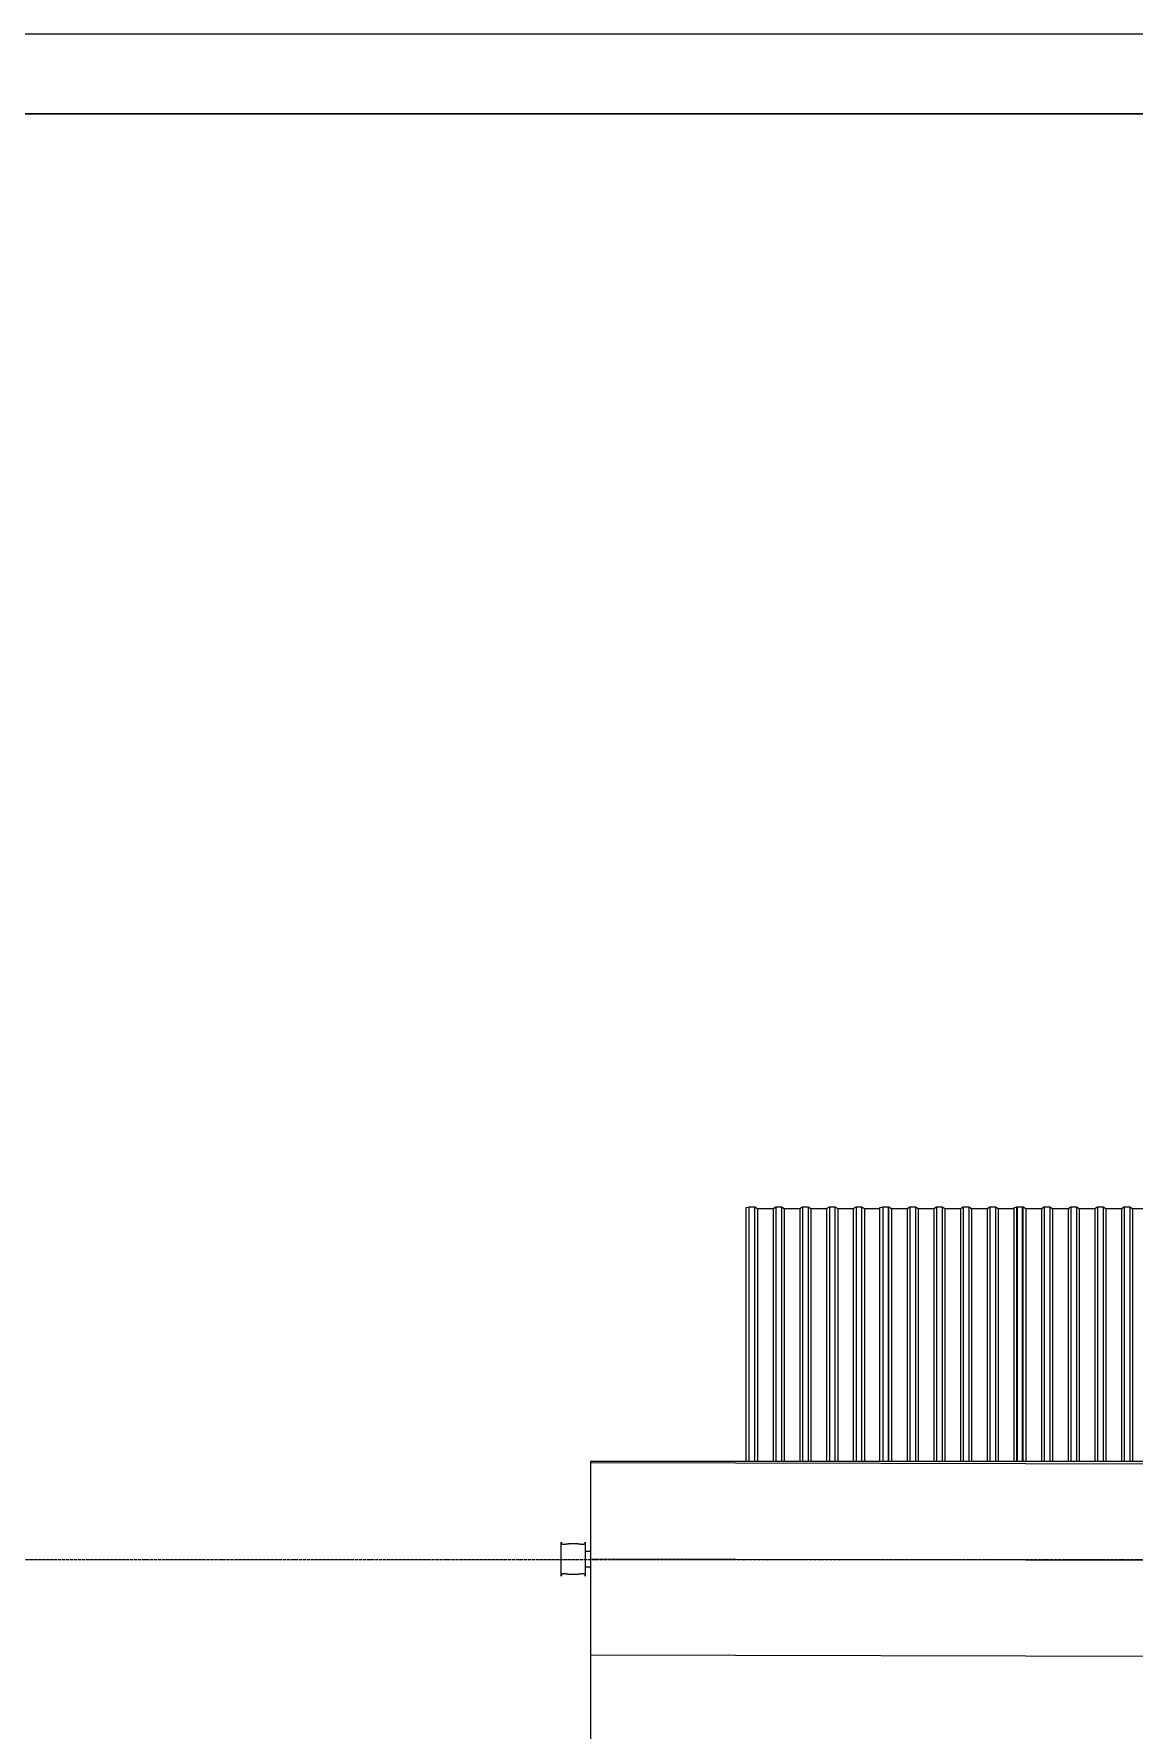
# Model space of a CAD drawing. Header units: millimetres. Extents: x -32 to 417638015, y -35 to 175284279.
# Drawn here: x 416899760 to 416906632, y 175273679 to 175284279 of the extents above; entities that cross this region are included whole.
import ezdxf
from ezdxf.enums import TextEntityAlignment as Align

# ---------------------------------------------------------------- set-up
doc = ezdxf.new("R2010")
doc.units = ezdxf.units.MM
doc.linetypes.add('ADSK_Линия сетки', pattern=[25, 20, -2.5, 0, -2.5])
doc.layers.add('RAMKA', color=7, linetype='Continuous')
for name, color, linetype, lineweight in [('Крыша', 7, 'Continuous', 9), ('Крыша штриховка', 7, 'Continuous', 9), ('Обобщенные модели', 7, 'Continuous', 18), ('Оси', 253, 'Continuous', 9), ('ШТРИХОВКА', 252, 'Continuous', 15)]:
    doc.layers.add(name, color=color, linetype=linetype, lineweight=lineweight)
doc.styles.add('RAMKA', font='isocpeur.ttf', dxfattribs={"oblique": 15, "height": 5})
doc.styles.get("Standard").update_dxf_attribs({"font": 'arial.ttf'})

# ---------------------------------------------------------------- blocks, each defined once
blk = doc.blocks.new('План 2 этажа')
at = {"layer": 'Крыша штриховка'}
h = blk.add_hatch(dxfattribs=at)
h.set_pattern_fill('FP_7', color=8, style=0, pattern_type=2)
h.set_pattern_definition([(0, (3122.886373053712, 338.699590410115), (0, 600), [])])
h.paths.add_polyline_path([(24948.80004635948, 18230.27166646549), (24948.66666336945, 43997.50480981125), (18096.35737305385, 43997.50480981126), (18096.35737305379, 21280.01757361874), (18240.31163832342, 21280.01757361874), (18394.57282858778, 21377.53129004146), (19190.80277217343, 20129.98887835853), (19193.947741215, 20124.20760816528), (18993.34485385375, 20101.85014254496), (19551.94719633606, 18893.73191051071), (19545.10929597431, 18901.77845665161), (19104.57185560354, 19591.0267576683), (19576.17915188265, 18230.2716664655), (24948.66666336945, 18230.27166646549)])
h.paths.add_polyline_path([(24338.50767186418, 25951.60090938563), (20618.50767186418, 25951.60090938563), (20618.50767186418, 27751.60090938567), (24338.50767186418, 27751.60090938567), (24338.50767186418, 26167.42987425793)])
h.paths.add_polyline_path([(24340.70906867704, 29410.6977985118), (23259.92214682029, 29410.6977985118), (23259.92214682029, 30560.6977985118), (24409.92214682029, 30560.6977985118), (24409.92214682029, 29410.6977985118), (24400.54117575276, 29410.6977985118)])
h.paths.add_polyline_path([(20618.50767186424, 35171.60090938564), (20618.50767186424, 36971.60090938568), (24338.50767186424, 36971.60090938568), (24338.50767186424, 35171.60090938564), (20669.9788869617, 35171.60090938564)])
h.paths.add_polyline_path([(21693.91914284875, 38560.69779851181), (21118.91914284875, 38560.69779851181), (21118.91914284875, 39710.69779851181), (22268.91914284875, 39710.69779851181), (22268.91914284875, 38560.69779851181), (21808.01363180799, 38560.69779851181)])
at = {"layer": 'Крыша', "color": 8}
for p, q in [((18096.35737305379, 43997.50480981121), (18096.35737305379, 21280.01757361873)), ((24948.6666633694, 43997.50480981119), (18096.35737305379, 43997.50480981121))]:
    blk.add_line(p, q, dxfattribs=at)
at = {"layer": 'Обобщенные модели', "color": 8}
for p, q in [((19068.58812877852, 45583.09039015765), (19088.58812877852, 45587.24862397401)), ((19068.58812877851, 43997.5048098112), (19068.58812877852, 45583.09039015765)), ((19088.58812877852, 45587.24862397401), (19123.58812877852, 45587.24862397401)), ((19088.58812877851, 43997.5048098112), (19088.58812877852, 45587.24862397401)), ((19123.58812877852, 45587.24862397401), (19140.58812877852, 45577.16490696935)), ((19123.58812877851, 43997.5048098112), (19123.58812877852, 45587.24862397401)), ((19238.28812877852, 45577.16490696935), (19255.28812877852, 45587.24862397401)), ((19255.28812877852, 45587.24862397401), (19290.28812877851, 45587.24862397401)), ((19255.28812877852, 45587.24862397401), (19255.28812877851, 43997.5048098112)), ((19290.28812877851, 45587.24862397401), (19307.28812877851, 45577.16490696935)), ((19290.28812877851, 45587.24862397401), (19290.28812877851, 43997.5048098112)), ((19404.98812877851, 45577.16490696935), (19421.98812877851, 45587.24862397401)), ((19421.98812877851, 45587.24862397401), (19456.98812877851, 45587.24862397401)), ((19421.98812877851, 45587.24862397401), (19421.98812877851, 43997.5048098112)), ((19456.98812877851, 45587.24862397401), (19473.98812877851, 45577.16490696935)), ((19456.98812877851, 45587.24862397401), (19456.98812877851, 43997.5048098112)), ((19571.68812877851, 45577.16490696935), (19588.68812877851, 45587.24862397401)), ((19588.68812877851, 45587.24862397401), (19623.68812877851, 45587.24862397401)), ((19588.68812877851, 45587.24862397401), (19588.68812877851, 43997.5048098112)), ((19623.68812877851, 45587.24862397401), (19640.68812877851, 45577.16490696935)), ((19623.68812877851, 45587.24862397401), (19623.68812877851, 43997.5048098112)), ((19738.38812877852, 45577.16490696935), (19755.38812877852, 45587.24862397401)), ((19755.38812877852, 45587.24862397401), (19790.38812877852, 45587.24862397401)), ((19755.38812877852, 45587.24862397401), (19755.38812877851, 43997.5048098112)), ((19790.38812877852, 45587.24862397401), (19807.38812877852, 45577.16490696935)), ((19790.38812877852, 45587.24862397401), (19790.38812877851, 43997.5048098112)), ((19904.28751766327, 45583.09039015769), (19920.90115699944, 45586.54456000272)), ((19904.28751766326, 43997.5048098112), (19904.28751766327, 45583.09039015769)), ((19920.90115699944, 45586.54456000268), (19922.08812877852, 45587.24862397401)), ((19922.08812877852, 45587.24862397401), (19957.08812877851, 45587.24862397401)), ((19922.08812877852, 45587.24862397401), (19922.08812877851, 43997.5048098112)), ((19924.28751766327, 45587.24862397405), (19959.28751766327, 45587.24862397405)), ((19924.28751766326, 43997.5048098112), (19924.28751766327, 45587.24862397405)), ((19957.08812877851, 45587.24862397401), (19957.08812877851, 43997.5048098112)), ((19959.28751766327, 45587.24862397405), (19976.28751766327, 45577.16490696939)), ((19959.28751766326, 43997.5048098112), (19959.28751766327, 45587.24862397405)), ((20073.98751766327, 45577.16490696939), (20090.98751766327, 45587.24862397405)), ((20090.98751766327, 45587.24862397405), (20125.98751766326, 45587.24862397405)), ((20090.98751766327, 45587.24862397405), (20090.98751766326, 43997.5048098112)), ((20125.98751766326, 45587.24862397405), (20142.98751766326, 45577.16490696939)), ((20125.98751766326, 45587.24862397405), (20125.98751766326, 43997.5048098112)), ((20240.68751766326, 45577.16490696939), (20257.68751766326, 45587.24862397405)), ((20257.68751766326, 45587.24862397405), (20292.68751766326, 45587.24862397405)), ((20257.68751766326, 45587.24862397405), (20257.68751766326, 43997.5048098112)), ((20292.68751766326, 45587.24862397405), (20309.68751766327, 45577.16490696939)), ((20292.68751766326, 45587.24862397405), (20292.68751766326, 43997.5048098112)), ((20407.38751766326, 45577.16490696939), (20424.38751766326, 45587.24862397405)), ((20424.38751766326, 45587.24862397405), (20459.38751766327, 45587.24862397405)), ((20424.38751766326, 45587.24862397405), (20424.38751766326, 43997.5048098112)), ((20459.38751766327, 45587.24862397405), (20476.38751766327, 45577.16490696939)), ((20459.38751766327, 45587.24862397405), (20459.38751766326, 43997.5048098112)), ((20574.08751766327, 45577.16490696939), (20591.08751766327, 45587.24862397405)), ((20591.08751766327, 45587.24862397405), (20626.08751766326, 45587.24862397405)), ((20591.08751766327, 45587.24862397405), (20591.08751766326, 43997.5048098112)), ((20626.08751766326, 45587.24862397405), (20643.08751766327, 45577.16490696939)), ((20626.08751766326, 45587.24862397405), (20626.08751766326, 43997.5048098112)), ((20744.28751766326, 45583.09039015769), (20754.27958115533, 45585.16785697309)), ((20744.28751766326, 43997.50480981119), (20744.28751766326, 45583.09039015769)), ((20754.27958115533, 45585.16785697309), (20757.78751766326, 45587.24862397405)), ((20757.78751766326, 45587.24862397405), (20792.78751766327, 45587.24862397405)), ((20757.78751766326, 45587.24862397405), (20757.78751766326, 43997.5048098112)), ((20764.28751766326, 45587.24862397405), (20799.28751766326, 45587.24862397405)), ((20764.28751766326, 43997.50480981119), (20764.28751766326, 45587.24862397405)), ((20792.78751766327, 45587.24862397405), (20792.78751766326, 43997.5048098112)), ((20799.28751766326, 45587.24862397405), (20816.28751766326, 45577.16490696939)), ((20799.28751766326, 43997.5048098112), (20799.28751766326, 45587.24862397405)), ((20913.98751766326, 45577.16490696939), (20930.98751766326, 45587.24862397405)), ((20930.98751766326, 45587.24862397405), (20965.98751766326, 45587.24862397405)), ((20930.98751766326, 45587.24862397405), (20930.98751766326, 43997.5048098112)), ((20965.98751766326, 45587.24862397405), (20982.98751766326, 45577.16490696939)), ((20965.98751766326, 45587.24862397405), (20965.98751766326, 43997.5048098112)), ((21080.68751766326, 45577.16490696939), (21097.68751766326, 45587.24862397405)), ((21097.68751766326, 45587.24862397405), (21132.68751766326, 45587.24862397405)), ((21097.68751766326, 45587.24862397405), (21097.68751766326, 43997.5048098112)), ((21132.68751766326, 45587.24862397405), (21149.68751766326, 45577.16490696939)), ((21132.68751766326, 45587.24862397405), (21132.68751766326, 43997.5048098112)), ((21247.38751766326, 45577.16490696939), (21264.38751766326, 45587.24862397405)), ((21264.38751766326, 45587.24862397405), (21299.38751766326, 45587.24862397405)), ((21264.38751766326, 45587.24862397405), (21264.38751766326, 43997.50480981119)), ((21299.38751766326, 45587.24862397405), (21316.38751766326, 45577.16490696939)), ((21299.38751766326, 45587.24862397405), (21299.38751766326, 43997.50480981119)), ((21414.08751766326, 45577.16490696939), (21431.08751766326, 45587.24862397405)), ((21431.08751766326, 45587.24862397405), (21466.08751766326, 45587.24862397405)), ((21431.08751766326, 45587.24862397405), (21431.08751766326, 43997.50480981119)), ((21466.08751766326, 45587.24862397405), (21483.08751766326, 45577.16490696939)), ((21466.08751766326, 45587.24862397405), (21466.08751766326, 43997.5048098112)), ((19140.58812877852, 45577.16490696935), (19238.28812877852, 45577.16490696935)), ((19140.58812877852, 45577.16490696935), (19140.58812877851, 43997.50480981121)), ((19238.28812877852, 45577.16490696935), (19238.28812877851, 43997.50480981121)), ((19307.28812877851, 45577.16490696935), (19404.98812877851, 45577.16490696935)), ((19307.28812877851, 45577.16490696935), (19307.28812877851, 45349.06310553475)), ((19404.98812877851, 45577.16490696935), (19404.98812877851, 43997.5048098112)), ((19473.98812877851, 45577.16490696935), (19571.68812877851, 45577.16490696935)), ((19473.98812877851, 45577.16490696935), (19473.98812877851, 43997.50480981121)), ((19571.68812877851, 45577.16490696935), (19571.68812877851, 43997.50480981121)), ((19640.68812877851, 45577.16490696935), (19738.38812877852, 45577.16490696935)), ((19640.68812877851, 45577.16490696935), (19640.68812877851, 43997.50480981121)), ((19738.38812877852, 45577.16490696935), (19738.38812877851, 43997.50480981121)), ((19807.38812877852, 45577.16490696935), (19904.28751766326, 45577.16490696935)), ((19807.38812877852, 45577.16490696935), (19807.38812877851, 43997.50480981121)), ((19976.28751766327, 45577.16490696939), (20073.98751766327, 45577.16490696939)), ((19976.28751766327, 45577.16490696939), (19976.28751766326, 43997.5048098112)), ((20073.98751766327, 45577.16490696939), (20073.98751766326, 43997.5048098112)), ((20142.98751766326, 45577.16490696939), (20240.68751766326, 45577.16490696939)), ((20142.98751766326, 45577.16490696939), (20142.98751766326, 43997.50480981121)), ((20240.68751766326, 45577.16490696939), (20240.68751766326, 43997.50480981121)), ((20309.68751766327, 45577.16490696939), (20407.38751766326, 45577.16490696939)), ((20309.68751766327, 45577.16490696939), (20309.68751766326, 43997.5048098112)), ((20407.38751766326, 45577.16490696939), (20407.38751766326, 43997.5048098112)), ((20476.38751766327, 45577.16490696939), (20574.08751766327, 45577.16490696939)), ((20476.38751766327, 45577.16490696939), (20476.38751766326, 43997.5048098112)), ((20574.08751766327, 45577.16490696939), (20574.08751766326, 43997.5048098112)), ((20643.08751766327, 45577.16490696939), (20740.78751766326, 45577.16490696939)), ((20643.08751766327, 45577.16490696939), (20643.08751766326, 43997.50480981121)), ((20740.78751766326, 45577.16490696939), (20744.28751766326, 45579.2409663527)), ((20740.78751766326, 45577.16490696939), (20740.78751766326, 43997.50480981121)), ((20816.28751766326, 45577.16490696939), (20913.98751766326, 45577.16490696939)), ((20816.28751766326, 45577.16490696939), (20816.28751766326, 43997.5048098112)), ((20913.98751766326, 45577.16490696939), (20913.98751766326, 43997.5048098112)), ((20982.98751766326, 45577.16490696939), (21080.68751766326, 45577.16490696939)), ((20982.98751766326, 45577.16490696939), (20982.98751766326, 43997.5048098112)), ((21080.68751766326, 45577.16490696939), (21080.68751766326, 43997.5048098112)), ((21149.68751766326, 45577.16490696939), (21247.38751766326, 45577.16490696939)), ((21149.68751766326, 45577.16490696939), (21149.68751766326, 43997.5048098112)), ((21247.38751766326, 45577.16490696939), (21247.38751766326, 43997.5048098112)), ((21316.38751766326, 45577.16490696939), (21414.08751766326, 45577.16490696939)), ((21316.38751766326, 45577.16490696939), (21316.38751766326, 43997.5048098112)), ((21414.08751766326, 45577.16490696939), (21414.08751766326, 43997.5048098112)), ((21483.08751766326, 45577.16490696939), (21580.78751766326, 45577.16490696939)), ((21483.08751766326, 45577.16490696939), (21483.08751766326, 43997.5048098112)), ((19307.28812877851, 45347.55604515284), (19307.28812877851, 43997.50480981121)), ((17913.75423006865, 43387.23095599649), (17913.75423006865, 43493.41475890446)), ((18063.75423006865, 43493.41475890447), (18063.75423006865, 43387.23095599649)), ((17913.75423006865, 43281.04715308851), (17913.75423006865, 43387.23095599649)), ((18063.75423006865, 43387.23095599649), (18063.75423006865, 43281.0471530885)), ((18096.35737305383, 43437.23095599654), (18092.40168091243, 43437.23095599654)), ((18096.35737305383, 43437.23095599655), (18092.60264225384, 43437.23095599655)), ((18096.35737305383, 43437.23095599655), (18092.60264225385, 43437.23095599655)), ((18092.40168091242, 43337.23095599654), (18096.35737305383, 43337.23095599654)), ((18092.60264225384, 43337.23095599655), (18096.35737305383, 43337.23095599655)), ((18092.60264225385, 43337.23095599655), (18096.35737305383, 43337.23095599655))]:
    blk.add_line(p, q, dxfattribs=at)
at = {"layer": 'Обобщенные модели', "color": 8, "flags": 128}
for points in [[(18063.75423006866, 43437.23095599654), (18068.0549754426, 43437.23095599654), (18073.40186312716, 43437.23095599654), (18078.85330065772, 43437.23095599654), (18084.40056689717, 43437.23095599654), (18090.03478740285, 43437.23095599654), (18092.40168091243, 43437.23095599654)], [(18092.40168091242, 43337.23095599654), (18086.73394047867, 43337.23095599655), (18081.14942141118, 43337.23095599655), (18075.65705774918, 43337.23095599655), (18070.26563610287, 43337.23095599655), (18064.98378159679, 43337.23095599655), (18063.75423006866, 43337.23095599655)]]:
    blk.add_lwpolyline(points, dxfattribs=at)
at = {"layer": 'Обобщенные модели', "color": 8}
for points in [[(17913.75423006865, 43493.41475890446), (17913.75423006865, 43491.14465738222), (17914.44871562858, 43487.16590583803), (17917.30683627322, 43483.36874877421), (17920.87304454375, 43481.44601603472), (17923.62628440488, 43480.63320386196), (17926.11618369782, 43480.24547732254), (17928.13403864975, 43480.0905284305), (17930.2900133029, 43480.03989920549), (17932.57246405986, 43480.05506197193), (17934.97483167806, 43480.16160513333), (17937.49733954293, 43480.3756439292), (17940.13148876836, 43480.65161466948), (17942.87090654403, 43480.94242497074), (17945.70700756006, 43481.26877615266), (17948.63445783295, 43481.65514075517), (17951.64894562279, 43482.05763522226), (17954.74707354787, 43482.43587306626), (17957.92134368594, 43482.80383562209), (17961.16289199224, 43483.18435252405), (17964.46706101501, 43483.5444224809), (17968.9484334635, 43483.95541649777), (17974.67779774902, 43484.38449355245), (17984.01878803107, 43484.8385988634), (17993.50545193219, 43484.83815787554), (18002.84288461266, 43484.38377706571), (18008.56952369638, 43483.95459619661), (18013.04908950439, 43483.54364559153), (18016.35173765474, 43483.18367146497), (18019.59204906793, 43482.80325390504), (18022.76564725791, 43482.43534880183), (18025.86367823552, 43482.05708348539), (18028.87837896968, 43481.65452551313), (18031.80641259009, 43481.26809145622), (18034.64334781057, 43480.94173814702), (18037.38408829449, 43480.65091235938), (18040.01990139437, 43480.37489454941), (18042.54401727331, 43480.16091213551), (18044.94752554198, 43480.0546231118), (18047.2308605866, 43480.0400162072), (18049.3876228886, 43480.09139383662), (18051.40581357994, 43480.2472088927), (18053.89533203555, 43480.63599630029), (18056.64656620753, 43481.45053649382), (18060.20881247634, 43483.37539185963), (18063.0620919302, 43487.17377864179), (18063.75423006865, 43491.14798080464), (18063.75423006865, 43493.41475890447)], [(18063.75423006865, 43281.0471530885), (18063.75423006865, 43283.31725461075), (18063.05974450872, 43287.29600615494), (18060.20162386408, 43291.09316321876), (18056.63541559354, 43293.01589595825), (18053.88217573242, 43293.82870813101), (18051.39227643947, 43294.21643467043), (18049.37442148754, 43294.37138356247), (18047.2184468344, 43294.42201278748), (18044.93599607743, 43294.40685002104), (18042.53362845924, 43294.30030685964), (18040.01112059436, 43294.08626806377), (18037.37697136894, 43293.81029732349), (18034.63755359327, 43293.51948702223), (18031.80145257723, 43293.19313584031), (18028.87400230435, 43292.8067712378), (18025.85951451451, 43292.40427677071), (18022.76138658942, 43292.02603892671), (18019.58711645136, 43291.65807637088), (18016.34556814505, 43291.27755946892), (18013.04139912228, 43290.91748951207), (18008.5600266738, 43290.5064954952), (18002.83066238827, 43290.07741844052), (17993.48967210623, 43289.62331312957), (17984.00300820511, 43289.62375411743), (17974.66557552464, 43290.07813492726), (17968.93893644092, 43290.50731579636), (17964.45937063291, 43290.91826640144), (17961.15672248256, 43291.278240528), (17957.91641106937, 43291.65865808793), (17954.74281287938, 43292.02656319114), (17951.64478190178, 43292.40482850758), (17948.63008116762, 43292.80738647984), (17945.70204754721, 43293.19382053675), (17942.86511232673, 43293.52017384594), (17940.1243718428, 43293.81099963359), (17937.48855874293, 43294.08701744356), (17934.96444286398, 43294.30099985746), (17932.56093459532, 43294.40728888117), (17930.2775995507, 43294.42189578577), (17928.1208372487, 43294.37051815635), (17926.10264655736, 43294.21470310027), (17923.61312810175, 43293.82591569268), (17920.86189392976, 43293.01137549915), (17917.29964766096, 43291.08652013334), (17914.4463682071, 43287.28813335118), (17913.75423006865, 43283.31393118834), (17913.75423006865, 43281.04715308851)]]:
    blk.add_open_spline(points, degree=3, knots=[-1, -1, -1, -1, -0.9411764705882353, -0.8823529411764706, -0.8529411764705882, -0.8235294117647058, -0.8088235294117647, -0.7941176470588235, -0.7794117647058822, -0.7647058823529411, -0.75, -0.7352941176470589, -0.7205882352941178, -0.7058823529411765, -0.6911764705882353, -0.6764705882352942, -0.661764705882353, -0.6470588235294118, -0.6323529411764706, -0.6176470588235294, -0.6029411764705883, -0.5882352941176471, -0.5588235294117647, -0.5294117647058824, -0.4705882352941176, -0.4411764705882353, -0.4117647058823529, -0.3970588235294117, -0.3823529411764706, -0.3676470588235294, -0.3529411764705883, -0.3382352941176471, -0.3235294117647059, -0.3088235294117647, -0.2941176470588235, -0.2794117647058824, -0.2647058823529412, -0.25, -0.2352941176470588, -0.2205882352941176, -0.2058823529411765, -0.1911764705882353, -0.1764705882352941, -0.1470588235294118, -0.1176470588235294, -0.05882352941176471, 0, 0, 0, 0], dxfattribs=at)
at = {"layer": 'Оси', "color": 8, "linetype": 'ADSK_Линия сетки'}
blk.add_line((-9428.371165078832, 43383.69959040971), (56691.21025106544, 43383.6995904095), dxfattribs=at)
blk = doc.blocks.new('*U1108')
at = {"lineweight": 5, "transparency": 33554687}
blk.add_lwpolyline([(0, 0), (0, 841), (1189, 841), (1189, 0)], close=True, dxfattribs=at)
at = {"lineweight": 30, "transparency": 33554687}
blk.add_lwpolyline([(20, 5), (20, 836), (1184, 836), (1184, 5)], close=True, dxfattribs=at)
at = {"transparency": 33554687, "style": 'RAMKA', "oblique": 15, "width": 0.9}
for tag, height, p in [('СТРАНИЦА', 0.0002499999999940883, (1183.9995, 835.99965)), ('ДАТА1', 2.5, (1059, 32.5)), ('ДАТА2', 2.5, (1059, 27.5)), ('СТАДИЯ', 2.5, (1141.5, 25)), ('ЛИСТ', 2.5, (1156.5, 25)), ('ЛИСТОВ', 2.5, (1174, 25)), ('ДАТА3', 2.5, (1059, 22.5)), ('ДАТА4', 2.5, (1059, 17.5)), ('ДАТА5', 2.5, (1059, 12.5)), ('ДАТА6', 2.5, (1059, 7.5))]:
    blk.add_attdef(tag, text='', height=height, dxfattribs=at).set_placement(p, align=Align.MIDDLE_CENTER)
at = {"transparency": 33554687, "style": 'RAMKA', "oblique": 15, "width": 0.9, "flags": 8}
blk.add_attdef('ШИФР', text='', height=5, dxfattribs=at).set_placement((1124, 55), align=Align.MIDDLE_CENTER)
at = {"transparency": 33554687, "style": 'RAMKA', "oblique": 15, "width": 0.9}
for tag, p in [('ДОЛЖНОСТЬ1', (1000, 32.5)), ('ФИО1', (1020, 32.5)), ('ДОЛЖНОСТЬ2', (1000, 27.5)), ('ФИО2', (1020, 27.5)), ('ДОЛЖНОСТЬ3', (1000, 22.5)), ('ФИО3', (1020, 22.5)), ('ДОЛЖНОСТЬ4', (1000, 17.5)), ('ФИО4', (1020, 17.5)), ('ДОЛЖНОСТЬ5', (1000, 12.5)), ('ФИО5', (1020, 12.5)), ('ДОЛЖНОСТЬ6', (1000, 7.5)), ('ФИО6', (1020, 7.5))]:
    blk.add_attdef(tag, text='', height=2.5, dxfattribs=at).set_placement(p, align=Align.MIDDLE_LEFT)
at = {"lineweight": 5, "transparency": 33554687, "oblique": 15, "width": 0.9}
for tag, flags, p in [('НАИМЕНОВАНИЕ', 128, (1099, 12.5)), ('КОМПАНИЯ', 150, (1159, 12.5)), ('КОМПЛЕКТ', 170, (1099, 27.5))]:
    blk.add_attdef(tag, text='', height=2.5, dxfattribs=dict(at, flags=flags)).set_placement(p, align=Align.MIDDLE_CENTER)
at = {"transparency": 33554687, "style": 'RAMKA', "oblique": 15, "width": 0.9, "flags": 8}
blk.add_attdef('ФОРМАТЛИСТА', text='', height=2.5, dxfattribs=at).set_placement((1155, 2.5), align=Align.MIDDLE_LEFT)
at = {"lineweight": 9, "transparency": 33554687, "oblique": 15, "width": 0.9, "flags": 26}
blk.add_attdef('ОБЪЕКТ', text='', height=2.5, dxfattribs=at).set_placement((1124, 42.5), align=Align.MIDDLE_CENTER)

msp = doc.modelspace()

# ---------------------------------------------------------------- block references
at = {"layer": 'ШТРИХОВКА'}
msp.add_blockref('План 2 этажа', (416885140.0062945, 175231360.8653707), dxfattribs=at)

# ---------------------------------------------------------------- next in the draw order: block references
at = {"layer": 'RAMKA', "transparency": 33554687, "xscale": 100, "yscale": 100, "zscale": 100}
msp.add_blockref('*U1108', (416862737.7633068, 175200179.1712488), dxfattribs=at)

doc.saveas('drawing.dxf')
